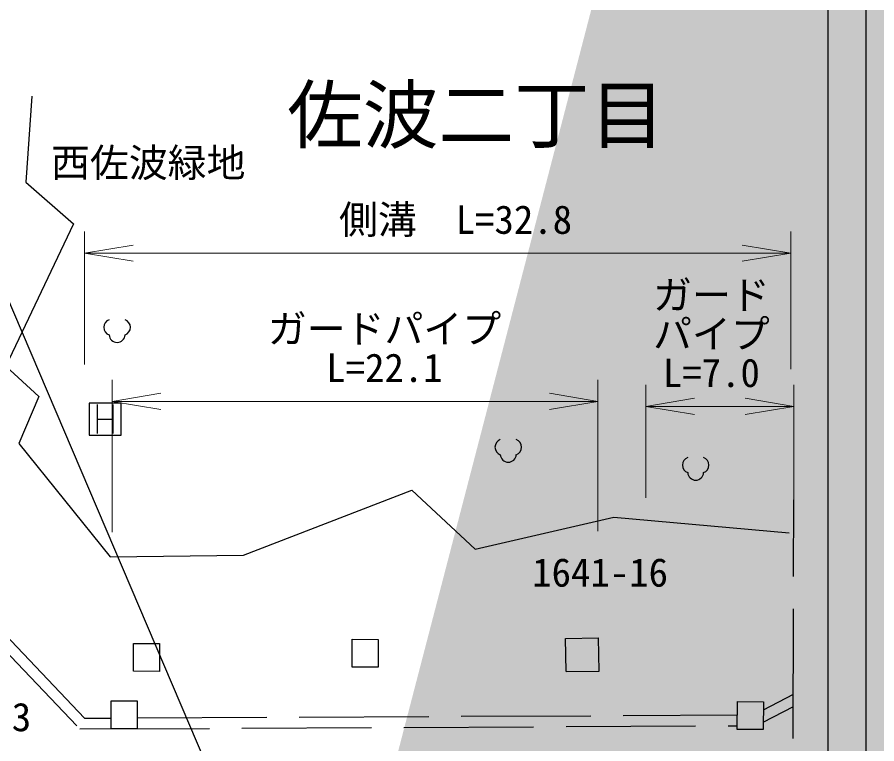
# Model space of a CAD drawing. Units: millimetres, scale not verified. Extents: x -55602354 to 84056675, y -218924267 to 380000.
# Drawn here: x 539713 to 579500, y 290295 to 323916 of the extents above; entities that cross this region are included whole.
import ezdxf
from ezdxf.enums import TextEntityAlignment as Align

# ---------------------------------------------------------------- set-up
doc = ezdxf.new("R2010")
doc.units = ezdxf.units.MM
doc.header["$LTSCALE"] = 1000
doc.linetypes.add('DASHED', pattern=[7.5, 6, -1.5])
for name, color, linetype, lineweight in [('M-BGD', 7, 'Continuous', 25), ('M-BGD-EXST', 7, 'Continuous', 25), ('M-STR-HTXT', 7, 'Continuous', 13), ('M-STR-STRC', 7, 'Continuous', 25), ('M-TTL-BAND', 7, 'Continuous', 25)]:
    doc.layers.add(name, color=color, linetype=linetype, lineweight=lineweight)
doc.layers.add('M-BMK-HTXT', color=7, linetype='Continuous')
doc.styles.add('ＭＳ ゴシック', font='')
doc.styles.get('ＭＳ ゴシック').set_extended_font_data('MS Gothic')

# ---------------------------------------------------------------- blocks, each defined once
blk = doc.blocks.new('open_arrow')
at = {"color": 0, "linetype": 'Continuous', "lineweight": -2}
blk.add_lwpolyline([(7.5, 1.25), (0, 0), (7.5, -1.25)], dxfattribs=at)

msp = doc.modelspace()

# ---------------------------------------------------------------- hatches: boundary and pattern name
at = {"layer": 'M-STR-STRC'}
msp.add_hatch(color=256, dxfattribs=at).paths.add_polyline_path([(-55594916, -215317041, 1), (-55594610, -215317070, 1), (-55594305, -215317098, 1), (-55580797, -215307366, 0.41421), (-55580889, -215307431, 0.41421), (-55580745, -215307064, 0.41421), (-55580837, -215307129, 0.41421), (-55580692, -215306761, 0.41421), (-55580785, -215306827, 0.41421), (-55566345, -215305448, 1), (-55566384, -215305752, 1), (-55566423, -215306056, 1), (-55597548, -215332337, 0.41421), (-55597635, -215332409, 0.41421), (-55597517, -215332032, 0.41421), (-55597604, -215332103, 0.41421), (-55597486, -215331727, 0.41421), (-55597573, -215331798, 0.41421), (-55585677, -215342470, 0.41421), (-55585743, -215342562, 0.41421), (-55585726, -215342167, 0.41421), (-55585792, -215342259, 0.41421), (-55585774, -215341865, 0.41421), (-55585841, -215341956, 0.41421), (-55571762, -215344566, 1), (-55571732, -215344261, 1), (-55571703, -215343956, 1), (-55559075, -215335789, 1), (-55559380, -215335758, 1), (-55559685, -215335727, 1), (-55555688, -215322973, 1), (-55555727, -215323277, 1), (-55555767, -215323581, 1), (-55393271, -215354691, 1), (-55393233, -215354387, 1), (-55393196, -215354083, 1), (-55410449, -215351682, 1), (-55410411, -215351378, 1), (-55410374, -215351073, 1), (-55407336, -215338454, 1), (-55407557, -215338427, 1), (-55407777, -215338399, 1), (-55271677, -215370690, 1), (-55271982, -215370659, 1), (-55272287, -215370628, 1), (-55266346, -215358322, 1), (-55266377, -215358627, 1), (-55266407, -215358932, 1), (-55289179, -215367259, 1), (-55289140, -215366955, 1), (-55289100, -215366651, 1), (571140, 349427, -0.39598), (571140, 349427), (571140, 348155), (571851, 348154), (573112, 350484, 0.38568), (573112, 350484)])

# ---------------------------------------------------------------- linework, layer by layer
at = {"layer": 'M-BGD'}
for p, q in [((540398, 320255), (540117, 316281)), ((540117, 316281), (542325, 314354)), ((542325, 314354), (539193, 307770)), ((539193, 307770), (540719, 306365)), ((540719, 306365), (539796, 304198)), ((539796, 304198), (544011, 298939)), ((550193, 299019), (557981, 302030)), ((557981, 302030), (560911, 299300)), ((560911, 299300), (567334, 300785)), ((567334, 300785), (575444, 300063)), ((544011, 298939), (550193, 299019)), ((545092, 293648), (545099, 294937)), ((545099, 294937), (546302, 294931)), ((546302, 294931), (546295, 293642)), ((555213, 293841), (555220, 295130)), ((555220, 295130), (556423, 295124)), ((556423, 295124), (556416, 293835)), ((565096, 295169), (566621, 295195)), ((565122, 293633), (565096, 295169)), ((566648, 293659), (566621, 295195)), ((546295, 293642), (545092, 293648)), ((556416, 293835), (555213, 293841)), ((565122, 293633), (566648, 293659)), ((544057, 291000), (544064, 292289)), ((544064, 292289), (545267, 292282)), ((545267, 292282), (545260, 290993)), ((573042, 290959), (573049, 292248)), ((573049, 292248), (574252, 292242)), ((574252, 292242), (574245, 290953)), ((545260, 290993), (544057, 291000)), ((574245, 290953), (573042, 290959))]:
    msp.add_line(p, q, dxfattribs=at)
at = {"layer": 'M-BGD', "linetype": 'DASHED'}
for p, q in [((575609, 275534), (575655, 301581)), ((533149, 300896), (542615, 290981)), ((533662, 301083), (542828, 291482)), ((574250, 291866), (575639, 292588)), ((574247, 291301), (575638, 292024)), ((542828, 291482), (544060, 291488)), ((545263, 291493), (573046, 291628)), ((542615, 290981), (573043, 291128))]:
    msp.add_line(p, q, dxfattribs=at)
at = {"layer": 'M-BGD'}
msp.add_arc((542671, 296214), 11920, 178.1884, 261.7785, dxfattribs=at)
at = {"layer": 'M-BGD-EXST'}
for p, q in [((543045, 306064), (543045, 304577)), ((544532, 306064), (543045, 306064)), ((543417, 305989), (543417, 304652)), ((544160, 304652), (544160, 305989)), ((544532, 304577), (544532, 306064)), ((543417, 305321), (544160, 305321)), ((543045, 304577), (544532, 304577))]:
    msp.add_line(p, q, dxfattribs=at)
for centre, start, end in [((544093, 309566), 109.5648, 250.4352), ((544583, 309566), 289.5648, 70.4352), ((544338, 309239), 183.2731, 356.7269), ((562198, 304022), 109.5648, 250.4352), ((562688, 304022), 289.5648, 70.4352), ((562443, 303695), 183.2731, 356.7269), ((570871, 303191), 109.5648, 250.4352), ((571361, 303191), 289.5648, 70.4352), ((571116, 302864), 183.2731, 356.7269)]:
    msp.add_arc(centre, 370, start, end, dxfattribs=at)
at = {"layer": 'M-STR-HTXT'}
for p, q in [((542828, 307847), (542828, 313996)), ((575521, 307625), (575521, 313996)), ((542828, 312996), (575521, 312996)), ((544116, 300089), (544116, 307141)), ((566593, 300133), (566593, 307141)), ((568814, 301669), (568814, 306906)), ((575655, 301581), (575655, 306906)), ((544116, 306141), (566593, 306141)), ((568814, 305906), (575655, 305906))]:
    msp.add_line(p, q, dxfattribs=at)
at = {"layer": 'M-STR-STRC'}
for p, q in [((577255, 285351), (577255, 332080)), ((549840, 286129), (536148, 318223))]:
    msp.add_line(p, q, dxfattribs=at)
at = {"layer": 'M-TTL-BAND'}
msp.add_line((579000, 20000), (579000, 370000), dxfattribs=at)

# ---------------------------------------------------------------- block references
at = {"layer": 'M-STR-HTXT', "xscale": 300, "yscale": 300}
for p in [(542828, 312996), (544116, 306141), (568814, 305906)]:
    msp.add_blockref('open_arrow', p, dxfattribs=at)
at = {"layer": 'M-STR-HTXT', "xscale": 300, "yscale": 300, "rotation": 180}
for p in [(575521, 312996), (566593, 306141), (575655, 305906)]:
    msp.add_blockref('open_arrow', p, dxfattribs=at)

# ---------------------------------------------------------------- texts
at = {"layer": 'M-BMK-HTXT', "style": 'ＭＳ ゴシック'}
for s, height, p in [('佐波二丁目', 2566, (552209, 317346)), ('西佐波緑地', 1320, (541278, 316127)), ('1641-16', 1320, (563549, 297168)), ('1641-3', 1320, (534973, 290481))]:
    msp.add_text(s, height=height, dxfattribs=at).set_placement(p, align=Align.BOTTOM_LEFT)
at = {"layer": 'M-STR-HTXT', "style": 'ＭＳ ゴシック'}
for s, p in [('側溝\u3000L=32.8', (560002, 313496)), ('ガード', (571844, 310006)), ('ガードパイプ', (556713, 308441)), ('パイプ', (571844, 308206)), ('L=22.1', (556713, 306641)), ('L=7.0', (571844, 306406))]:
    msp.add_text(s, height=1320, dxfattribs=at).set_placement(p, align=Align.BOTTOM_CENTER)

doc.saveas('drawing.dxf')
